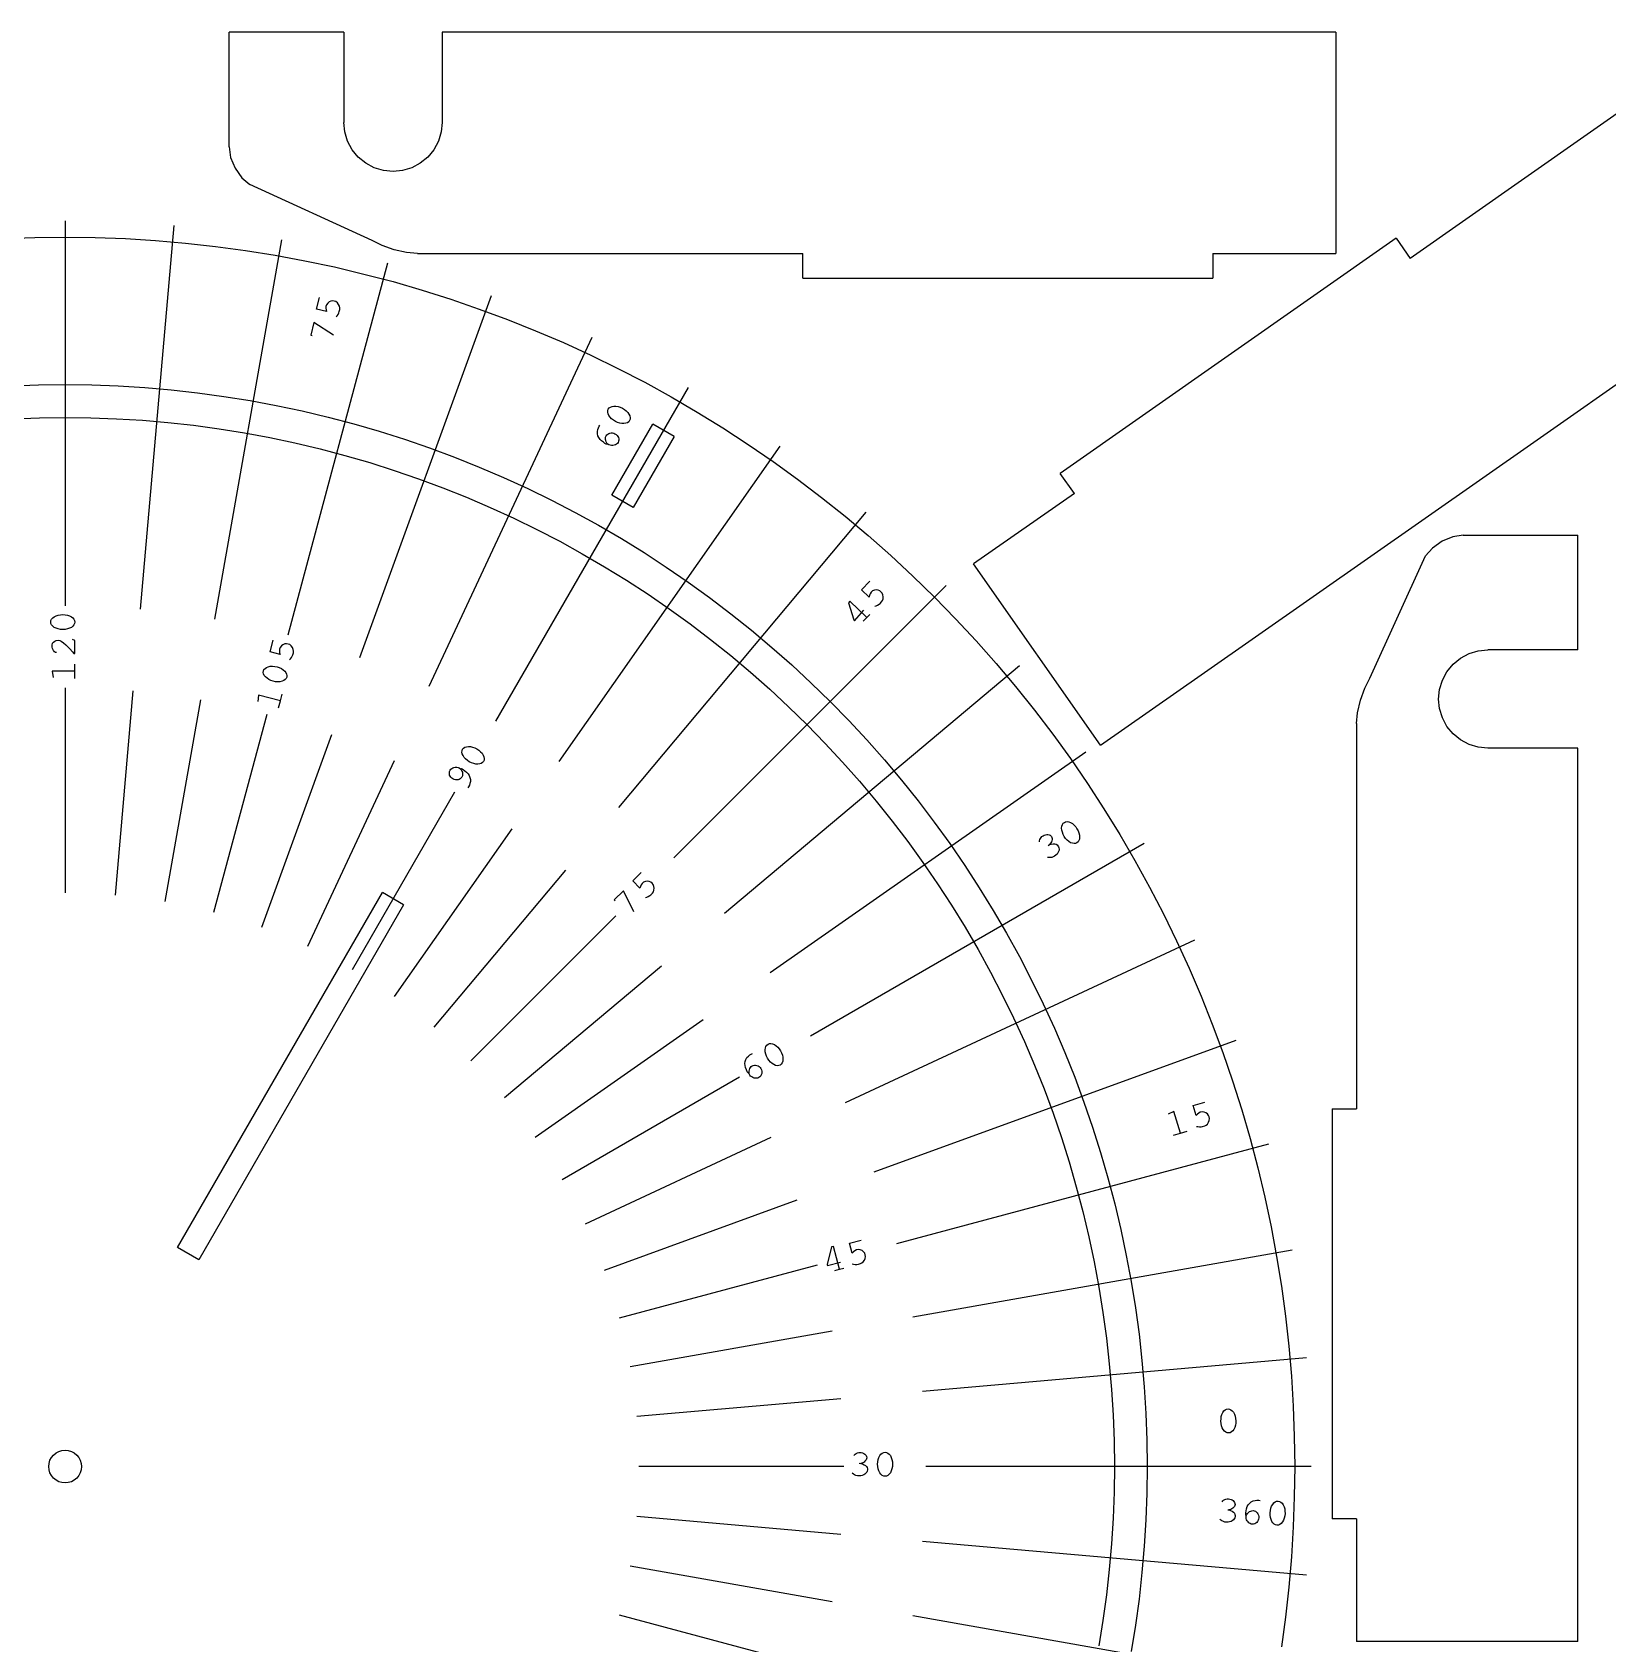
# Model space of a CAD drawing. Header units: metres. Extents: x -210 to 359, y -440 to 179.
# Drawn here: x -4 to 188.2, y -21.6 to 175 of the extents above; entities that cross this region are included whole.
import ezdxf

# ---------------------------------------------------------------- set-up
doc = ezdxf.new("R2010")
doc.units = ezdxf.units.M

msp = doc.modelspace()

# ---------------------------------------------------------------- linework, layer by layer
for p, q in [((24, 175), (20, 175)), ((20, 161), (20, 175)), ((34, 175), (24, 175)), ((34, 175), (34, 164)), ((90, 175), (46, 175)), ((46, 175), (46, 164)), ((140, 175), (90, 175)), ((155, 175), (140, 175)), ((155, 175), (155, 148)), ((202.58, 174.36), (164.08, 147.4)), ((34.12, 162.83), (34, 164)), ((46, 164), (45.88, 162.83)), ((34.46, 161.7), (34.12, 162.83)), ((35.01, 160.67), (34.46, 161.7)), ((45.54, 161.7), (44.99, 160.67)), ((45.88, 162.83), (45.54, 161.7)), ((20, 161), (20.19, 159.73)), ((20.19, 159.73), (20.75, 158.41)), ((35.76, 159.76), (35.01, 160.67)), ((36.67, 159.01), (35.76, 159.76)), ((44.24, 159.76), (43.33, 159.01)), ((44.99, 160.67), (44.24, 159.76)), ((20.75, 158.41), (21.57, 157.25)), ((37.7, 158.46), (36.67, 159.01)), ((38.83, 158.12), (37.7, 158.46)), ((40, 158), (38.83, 158.12)), ((41.17, 158.12), (40, 158)), ((42.3, 158.46), (41.17, 158.12)), ((43.33, 159.01), (42.3, 158.46)), ((21.57, 157.25), (22.54, 156.41)), ((37.46, 149.59), (22.54, 156.41)), ((0, 152), (0, 105)), ((13.25, 151.42), (9.15, 104.6)), ((-7.36, 149.82), (-3.68, 149.95)), ((-3.68, 149.95), (0, 150)), ((0, 150), (3.68, 149.95)), ((3.68, 149.95), (7.36, 149.82)), ((7.36, 149.82), (11.03, 149.59)), ((11.03, 149.59), (14.7, 149.28)), ((26.39, 149.69), (18.23, 103.4)), ((38.66, 148.98), (37.46, 149.59)), ((162.36, 149.86), (121.4, 121.18)), ((162.36, 149.86), (164.08, 147.4)), ((179.56, 125.28), (215.61, 150.52)), ((14.7, 149.28), (18.36, 148.87)), ((18.36, 148.87), (22.01, 148.38)), ((22.01, 148.38), (25.64, 147.79)), ((25.64, 147.79), (29.26, 147.12)), ((40.13, 148.47), (38.66, 148.98)), ((41.66, 148.12), (40.13, 148.47)), ((43, 148), (41.66, 148.12)), ((43, 148), (90, 148)), ((90, 145), (90, 148)), ((140, 148), (155, 148)), ((140, 148), (140, 145)), ((39.34, 146.82), (27.18, 101.42)), ((29.26, 147.12), (32.87, 146.36)), ((32.87, 146.36), (36.45, 145.5)), ((36.45, 145.5), (40.01, 144.57)), ((40.01, 144.57), (43.54, 143.54)), ((43.54, 143.54), (47.05, 142.43)), ((90, 145), (140, 145)), ((30.68, 141.21), (31.02, 142.62)), ((31.88, 141.76), (31.81, 141.54)), ((32.03, 141.96), (31.88, 141.76)), ((32.21, 142.1), (32.03, 141.96)), ((32.43, 142.2), (32.21, 142.1)), ((32.64, 142.23), (32.43, 142.2)), ((32.83, 142.2), (32.64, 142.23)), ((33.04, 142.14), (32.83, 142.2)), ((33.23, 141.98), (33.04, 142.14)), ((33.37, 141.8), (33.23, 141.98)), ((33.48, 141.58), (33.37, 141.8)), ((33.52, 141.37), (33.48, 141.58)), ((51.99, 142.83), (35.91, 98.67)), ((47.05, 142.43), (50.53, 141.23)), ((31.9, 140.91), (30.68, 141.21)), ((31.81, 141.54), (31.81, 141.32)), ((31.81, 141.32), (31.84, 141.12)), ((31.84, 141.12), (31.9, 140.91)), ((33.07, 140.29), (33.17, 140.41)), ((33.17, 140.41), (33.29, 140.57)), ((33.29, 140.57), (33.39, 140.75)), ((33.39, 140.75), (33.45, 140.92)), ((33.45, 140.92), (33.51, 141.17)), ((33.51, 141.17), (33.52, 141.37)), ((50.53, 141.23), (53.98, 139.95)), ((53.98, 139.95), (57.4, 138.58)), ((30.35, 139.57), (29.98, 138.04)), ((29.98, 138.04), (30.13, 137.99)), ((32.76, 138.05), (30.35, 139.57)), ((64.24, 137.76), (44.37, 95.16)), ((57.4, 138.58), (60.79, 137.13)), ((60.79, 137.13), (64.13, 135.6)), ((64.13, 135.6), (67.44, 133.98)), ((67.44, 133.98), (70.71, 132.29)), ((-6.48, 131.84), (-3.24, 131.96)), ((-3.24, 131.96), (0, 132)), ((0, 132), (3.24, 131.96)), ((3.24, 131.96), (6.48, 131.84)), ((6.48, 131.84), (9.71, 131.64)), ((70.71, 132.29), (73.93, 130.51)), ((9.71, 131.64), (12.94, 131.36)), ((12.94, 131.36), (16.16, 131.01)), ((16.16, 131.01), (19.37, 130.57)), ((19.37, 130.57), (22.57, 130.06)), ((22.57, 130.06), (25.75, 129.46)), ((76, 131.64), (52.5, 90.93)), ((73.93, 130.51), (77.12, 128.66)), ((-6.28, 127.85), (-3.14, 127.96)), ((-3.14, 127.96), (0, 128)), ((0, 128), (3.14, 127.96)), ((3.14, 127.96), (6.28, 127.85)), ((6.28, 127.85), (9.42, 127.65)), ((25.75, 129.46), (28.92, 128.79)), ((28.92, 128.79), (32.07, 128.04)), ((32.07, 128.04), (35.21, 127.22)), ((66.2, 128.85), (66.26, 129.02)), ((66.2, 128.66), (66.2, 128.85)), ((66.24, 128.46), (66.2, 128.66)), ((66.34, 128.25), (66.24, 128.46)), ((66.26, 129.02), (66.37, 129.16)), ((66.48, 128.04), (66.34, 128.25)), ((66.37, 129.16), (66.53, 129.27)), ((66.66, 127.85), (66.48, 128.04)), ((66.53, 129.27), (66.72, 129.35)), ((66.88, 127.67), (66.66, 127.85)), ((66.72, 129.35), (66.95, 129.38)), ((66.95, 129.38), (67.2, 129.37)), ((67.2, 129.37), (67.46, 129.33)), ((67.46, 129.33), (67.73, 129.24)), ((67.73, 129.24), (67.99, 129.12)), ((67.99, 129.12), (68.24, 128.96)), ((68.24, 128.96), (68.46, 128.79)), ((68.46, 128.79), (68.64, 128.59)), ((68.64, 128.59), (68.78, 128.39)), ((68.78, 128.39), (68.88, 128.18)), ((68.88, 128.18), (68.92, 127.97)), ((68.92, 127.97), (68.92, 127.78)), ((77.12, 128.66), (80.25, 126.73)), ((9.42, 127.65), (12.55, 127.38)), ((12.55, 127.38), (15.67, 127.04)), ((15.67, 127.04), (18.78, 126.61)), ((18.78, 126.61), (21.88, 126.12)), ((21.88, 126.12), (24.97, 125.54)), ((35.21, 127.22), (38.32, 126.32)), ((38.32, 126.32), (41.41, 125.34)), ((64.94, 126.27), (64.98, 126.51)), ((64.94, 126.02), (64.94, 126.27)), ((65, 125.77), (64.94, 126.02)), ((64.98, 126.51), (65.05, 126.73)), ((65.05, 126.73), (65.15, 126.92)), ((65.15, 126.92), (65.25, 127.07)), ((66, 125.75), (66.08, 125.87)), ((66.08, 125.87), (66.19, 125.97)), ((66.19, 125.97), (66.32, 126.05)), ((66.32, 126.05), (66.46, 126.1)), ((66.46, 126.1), (66.61, 126.12)), ((66.61, 126.12), (66.77, 126.11)), ((66.7, 118.53), (71.7, 127.19)), ((66.77, 126.11), (66.93, 126.08)), ((67.13, 127.52), (66.88, 127.67)), ((66.93, 126.08), (67.08, 126.01)), ((67.08, 126.01), (67.21, 125.92)), ((67.39, 127.4), (67.13, 127.52)), ((67.21, 125.92), (67.33, 125.81)), ((67.66, 127.31), (67.39, 127.4)), ((67.92, 127.26), (67.66, 127.31)), ((68.17, 127.25), (67.92, 127.26)), ((68.4, 127.29), (68.17, 127.25)), ((68.59, 127.36), (68.4, 127.29)), ((68.75, 127.47), (68.59, 127.36)), ((68.86, 127.61), (68.75, 127.47)), ((68.92, 127.78), (68.86, 127.61)), ((74.3, 125.69), (71.7, 127.19)), ((80.25, 126.73), (83.34, 124.72)), ((24.97, 125.54), (28.04, 124.89)), ((28.04, 124.89), (31.1, 124.16)), ((31.1, 124.16), (34.14, 123.36)), ((41.41, 125.34), (44.47, 124.28)), ((44.47, 124.28), (47.51, 123.16)), ((87.18, 124.51), (60.23, 86.01)), ((65.11, 125.54), (65, 125.77)), ((65.26, 125.33), (65.11, 125.54)), ((65.44, 125.14), (65.26, 125.33)), ((65.66, 124.97), (65.44, 125.14)), ((65.86, 124.83), (65.66, 124.97)), ((66.08, 124.72), (65.86, 124.83)), ((65.91, 125.47), (65.94, 125.61)), ((65.92, 125.32), (65.91, 125.47)), ((65.95, 125.17), (65.92, 125.32)), ((65.94, 125.61), (66, 125.75)), ((66.01, 125.02), (65.95, 125.17)), ((66.1, 124.87), (66.01, 125.02)), ((66.2, 124.74), (66.08, 124.72)), ((66.2, 124.74), (66.1, 124.87)), ((66.34, 124.64), (66.2, 124.74)), ((66.49, 124.6), (66.34, 124.64)), ((66.66, 124.57), (66.49, 124.6)), ((66.82, 124.58), (66.66, 124.57)), ((66.98, 124.61), (66.82, 124.58)), ((67.13, 124.66), (66.98, 124.61)), ((67.26, 124.74), (67.13, 124.66)), ((67.37, 124.84), (67.26, 124.74)), ((67.33, 125.81), (67.42, 125.68)), ((67.45, 124.96), (67.37, 124.84)), ((67.42, 125.68), (67.49, 125.54)), ((67.51, 125.1), (67.45, 124.96)), ((67.49, 125.54), (67.53, 125.39)), ((67.53, 125.24), (67.51, 125.1)), ((67.53, 125.39), (67.53, 125.24)), ((74.3, 125.69), (69.3, 117.03)), ((83.34, 124.72), (86.37, 122.64)), ((138.61, 96.61), (179.56, 125.28)), ((34.14, 123.36), (37.16, 122.49)), ((37.16, 122.49), (40.15, 121.54)), ((47.51, 123.16), (50.51, 121.95)), ((50.51, 121.95), (53.49, 120.68)), ((86.37, 122.64), (89.35, 120.48)), ((40.15, 121.54), (43.12, 120.52)), ((43.12, 120.52), (46.07, 119.42)), ((53.49, 120.68), (56.44, 119.33)), ((89.35, 120.48), (92.28, 118.25)), ((123.12, 118.72), (121.4, 121.18)), ((46.07, 119.42), (48.98, 118.26)), ((48.98, 118.26), (51.87, 117.02)), ((56.44, 119.33), (59.35, 117.91)), ((69.3, 117.03), (66.7, 118.53)), ((92.28, 118.25), (95.16, 115.95)), ((123.12, 118.72), (110.83, 110.12)), ((51.87, 117.02), (54.73, 115.71)), ((59.35, 117.91), (62.22, 116.41)), ((62.22, 116.41), (65.06, 114.85)), ((97.7, 116.44), (67.49, 80.43)), ((54.73, 115.71), (57.55, 114.33)), ((57.55, 114.33), (60.34, 112.89)), ((65.06, 114.85), (67.86, 113.22)), ((95.16, 115.95), (97.98, 113.58)), ((60.34, 112.89), (63.09, 111.37)), ((67.86, 113.22), (70.62, 111.52)), ((97.98, 113.58), (100.73, 111.14)), ((167.98, 112.9), (166.81, 112.07)), ((169.29, 113.45), (167.98, 112.9)), ((170.56, 113.64), (169.29, 113.45)), ((170.56, 113.64), (184.56, 113.64)), ((184.56, 109.64), (184.56, 113.64)), ((63.09, 111.37), (65.81, 109.79)), ((70.62, 111.52), (73.34, 109.75)), ((100.73, 111.14), (103.43, 108.64)), ((126.32, 88), (110.83, 110.12)), ((159.15, 96.18), (165.97, 111.1)), ((166.81, 112.07), (165.97, 111.1)), ((65.81, 109.79), (68.48, 108.14)), ((73.34, 109.75), (76.01, 107.92)), ((103.43, 108.64), (106.07, 106.07)), ((184.56, 99.64), (184.56, 109.64)), ((68.48, 108.14), (71.11, 106.43)), ((71.11, 106.43), (73.7, 104.65)), ((107.48, 107.48), (74.25, 74.25)), ((76.01, 107.92), (78.63, 106.02)), ((97.17, 106.95), (98.17, 108.01)), ((98.08, 106.09), (97.17, 106.95)), ((98.14, 106.3), (98.08, 106.09)), ((98.21, 106.48), (98.14, 106.3)), ((98.32, 106.67), (98.21, 106.48)), ((98.49, 106.83), (98.32, 106.67)), ((98.72, 106.92), (98.49, 106.83)), ((98.95, 106.96), (98.72, 106.92)), ((99.18, 106.94), (98.95, 106.96)), ((99.38, 106.86), (99.18, 106.94)), ((99.53, 106.74), (99.38, 106.86)), ((99.68, 106.58), (99.53, 106.74)), ((99.77, 106.35), (99.68, 106.58)), ((99.81, 106.12), (99.77, 106.35)), ((73.7, 104.65), (76.25, 102.81)), ((78.63, 106.02), (81.21, 104.06)), ((95.71, 105.57), (95.55, 105.4)), ((95.55, 105.4), (96.21, 103.29)), ((97.8, 103.59), (95.71, 105.57)), ((96.3, 103.2), (97.42, 104.49)), ((98.79, 104.96), (98.93, 105.01)), ((98.93, 105.01), (99.12, 105.09)), ((99.12, 105.09), (99.29, 105.2)), ((99.29, 105.2), (99.43, 105.32)), ((99.43, 105.32), (99.61, 105.5)), ((99.61, 105.5), (99.71, 105.67)), ((99.71, 105.67), (99.78, 105.87)), ((99.78, 105.87), (99.81, 106.12)), ((106.07, 106.07), (108.64, 103.43)), ((-1.76, 103.03), (-1.73, 103.21)), ((-1.73, 102.86), (-1.76, 103.03)), ((-1.73, 103.21), (-1.65, 103.38)), ((-1.65, 102.68), (-1.73, 102.86)), ((-1.65, 103.38), (-1.51, 103.54)), ((-1.51, 102.53), (-1.65, 102.68)), ((-1.51, 103.54), (-1.33, 103.68)), ((-1.33, 102.39), (-1.51, 102.53)), ((-1.33, 103.68), (-1.11, 103.79)), ((-1.11, 102.28), (-1.33, 102.39)), ((-1.11, 103.79), (-0.85, 103.87)), ((-0.85, 102.19), (-1.11, 102.28)), ((-0.85, 103.87), (-0.57, 103.93)), ((-0.57, 103.93), (-0.29, 103.94)), ((-0.29, 103.94), (0, 103.93)), ((0, 103.93), (0.28, 103.87)), ((0.28, 103.87), (0.53, 103.79)), ((0.53, 102.28), (0.28, 102.19)), ((0.53, 103.79), (0.76, 103.68)), ((0.76, 102.39), (0.53, 102.28)), ((0.76, 103.68), (0.94, 103.54)), ((0.94, 102.53), (0.76, 102.39)), ((0.94, 103.54), (1.08, 103.38)), ((1.08, 102.68), (0.94, 102.53)), ((1.08, 103.38), (1.16, 103.21)), ((1.16, 102.86), (1.08, 102.68)), ((1.16, 103.21), (1.19, 103.03)), ((1.19, 103.03), (1.16, 102.86)), ((76.25, 102.81), (78.75, 100.91)), ((81.21, 104.06), (83.74, 102.04)), ((96.21, 103.29), (96.3, 103.2)), ((97.37, 103.14), (97.8, 103.59)), ((97.8, 103.59), (98.16, 103.97)), ((108.64, 103.43), (111.14, 100.73)), ((-1.58, 100.21), (-1.52, 100.45)), ((-1.52, 100.45), (-1.41, 100.6)), ((-1.41, 100.6), (-1.27, 100.71)), ((-1.27, 100.71), (-1.09, 100.79)), ((-1.09, 100.79), (-0.85, 100.82)), ((-0.57, 102.14), (-0.85, 102.19)), ((-0.85, 100.82), (-0.65, 100.79)), ((-0.65, 100.79), (-0.47, 100.7)), ((-0.29, 102.12), (-0.57, 102.14)), ((-0.47, 100.7), (-0.2, 100.52)), ((0, 102.14), (-0.29, 102.12)), ((-0.2, 100.52), (0.1, 100.25)), ((0.28, 102.19), (0, 102.14)), ((1.18, 100.79), (0.88, 100.89)), ((1.18, 99.21), (1.18, 100.79)), ((25.02, 99.41), (25.39, 100.81)), ((26.79, 100.36), (26.57, 100.26)), ((27.01, 100.38), (26.79, 100.36)), ((27.19, 100.35), (27.01, 100.38)), ((27.4, 100.28), (27.19, 100.35)), ((78.75, 100.91), (81.2, 98.95)), ((83.74, 102.04), (86.22, 99.95)), ((111.14, 100.73), (113.58, 97.98)), ((-1.59, 99.99), (-1.58, 100.21)), ((-1.54, 99.79), (-1.59, 99.99)), ((-1.43, 99.57), (-1.54, 99.79)), ((-1.31, 99.42), (-1.43, 99.57)), ((-1.17, 99.31), (-1.31, 99.42)), ((-1.06, 99.31), (-1.17, 99.31)), ((0.1, 100.25), (0.38, 99.98)), ((0.38, 99.98), (0.58, 99.76)), ((0.58, 99.76), (0.89, 99.39)), ((0.89, 99.39), (1.06, 99.21)), ((1.06, 99.21), (1.18, 99.21)), ((26.23, 99.08), (25.02, 99.41)), ((26.16, 99.71), (26.15, 99.49)), ((26.15, 99.49), (26.17, 99.3)), ((26.24, 99.93), (26.16, 99.71)), ((26.17, 99.3), (26.23, 99.08)), ((26.39, 100.12), (26.24, 99.93)), ((26.57, 100.26), (26.39, 100.12)), ((27.39, 98.43), (27.49, 98.54)), ((27.58, 100.12), (27.4, 100.28)), ((27.49, 98.54), (27.61, 98.7)), ((27.73, 99.93), (27.58, 100.12)), ((27.61, 98.7), (27.71, 98.88)), ((27.71, 98.88), (27.78, 99.05)), ((27.83, 99.7), (27.73, 99.93)), ((27.78, 99.05), (27.85, 99.3)), ((27.86, 99.49), (27.83, 99.7)), ((27.85, 99.3), (27.86, 99.49)), ((81.2, 98.95), (83.61, 96.92)), ((86.22, 99.95), (88.65, 97.81)), ((169.32, 97.88), (170.23, 98.63)), ((170.23, 98.63), (171.27, 99.18)), ((171.27, 99.18), (172.39, 99.53)), ((172.39, 99.53), (173.56, 99.64)), ((184.56, 99.64), (173.56, 99.64)), ((1.2, 97.03), (-1.58, 97.03)), ((-1.58, 97.03), (-1.44, 96.27)), ((1.2, 97.03), (1.2, 97.88)), ((1.2, 96.17), (1.2, 97.03)), ((24.17, 96.9), (24.19, 97.08)), ((24.21, 96.71), (24.17, 96.9)), ((24.19, 97.08), (24.26, 97.24)), ((24.3, 96.53), (24.21, 96.71)), ((24.26, 97.24), (24.39, 97.39)), ((24.44, 96.35), (24.3, 96.53)), ((24.39, 97.39), (24.56, 97.5)), ((24.63, 96.18), (24.44, 96.35)), ((24.56, 97.5), (24.77, 97.59)), ((24.77, 97.59), (25.02, 97.64)), ((25.02, 97.64), (25.29, 97.66)), ((25.29, 97.66), (25.57, 97.63)), ((25.57, 97.63), (25.85, 97.58)), ((25.85, 97.58), (26.12, 97.49)), ((26.12, 97.49), (26.38, 97.36)), ((26.38, 97.36), (26.6, 97.22)), ((26.6, 97.22), (26.79, 97.05)), ((26.79, 97.05), (26.93, 96.87)), ((26.93, 96.87), (27.02, 96.68)), ((27.02, 96.68), (27.06, 96.5)), ((27.06, 96.5), (27.04, 96.32)), ((116.44, 97.7), (80.43, 67.49)), ((83.61, 96.92), (85.96, 94.84)), ((88.65, 97.81), (91.02, 95.6)), ((113.58, 97.98), (115.95, 95.16)), ((126.32, 88), (138.61, 96.61)), ((168.02, 95.94), (168.57, 96.97)), ((168.57, 96.97), (169.32, 97.88)), ((0, 95), (0, 70)), ((8.28, 94.64), (6.1, 69.73)), ((24.85, 96.03), (24.63, 96.18)), ((25.1, 95.91), (24.85, 96.03)), ((25.38, 95.82), (25.1, 95.91)), ((25.66, 95.76), (25.38, 95.82)), ((25.94, 95.74), (25.66, 95.76)), ((26.21, 95.76), (25.94, 95.74)), ((26.46, 95.81), (26.21, 95.76)), ((26.67, 95.89), (26.46, 95.81)), ((26.84, 96.01), (26.67, 95.89)), ((26.97, 96.15), (26.84, 96.01)), ((27.04, 96.32), (26.97, 96.15)), ((85.96, 94.84), (88.26, 92.7)), ((91.02, 95.6), (93.34, 93.34)), ((115.95, 95.16), (118.25, 92.28)), ((158.03, 93.51), (158.54, 94.98)), ((158.54, 94.98), (159.15, 96.18)), ((167.56, 93.64), (167.68, 94.81)), ((167.68, 94.81), (168.02, 95.94)), ((16.5, 93.56), (12.16, 68.94)), ((23.59, 94.13), (23.52, 93.36)), ((26.27, 93.41), (23.59, 94.13)), ((26.05, 92.58), (26.27, 93.41)), ((26.27, 93.41), (26.49, 94.24)), ((88.26, 92.7), (90.51, 90.51)), ((93.34, 93.34), (95.6, 91.02)), ((157.68, 91.98), (158.03, 93.51)), ((167.68, 92.47), (167.56, 93.64)), ((168.02, 91.34), (167.68, 92.47)), ((24.59, 91.76), (18.12, 67.61)), ((90.51, 90.51), (92.7, 88.26)), ((95.6, 91.02), (97.81, 88.65)), ((118.25, 92.28), (120.48, 89.35)), ((157.56, 90.64), (157.68, 91.98)), ((157.56, 90.64), (157.56, 43.64)), ((168.57, 90.31), (168.02, 91.34)), ((32.49, 89.27), (23.94, 65.78)), ((97.81, 88.65), (99.95, 86.22)), ((120.48, 89.35), (122.64, 86.37)), ((169.32, 89.4), (168.57, 90.31)), ((170.23, 88.65), (169.32, 89.4)), ((171.27, 88.1), (170.23, 88.65)), ((48.41, 87.15), (48.43, 87.34)), ((48.45, 86.95), (48.41, 87.15)), ((48.43, 87.34), (48.49, 87.51)), ((48.54, 86.74), (48.45, 86.95)), ((48.49, 87.51), (48.6, 87.65)), ((48.68, 86.53), (48.54, 86.74)), ((48.6, 87.65), (48.76, 87.76)), ((48.86, 86.33), (48.68, 86.53)), ((48.76, 87.76), (48.96, 87.83)), ((48.96, 87.83), (49.19, 87.85)), ((49.19, 87.85), (49.44, 87.84)), ((49.44, 87.84), (49.7, 87.78)), ((49.7, 87.78), (49.97, 87.69)), ((49.97, 87.69), (50.22, 87.56)), ((50.22, 87.56), (50.46, 87.4)), ((50.46, 87.4), (50.68, 87.22)), ((50.68, 87.22), (50.86, 87.02)), ((50.86, 87.02), (50.99, 86.81)), ((50.99, 86.81), (51.08, 86.6)), ((51.08, 86.6), (51.12, 86.39)), ((124.51, 87.18), (86.01, 60.23)), ((92.7, 88.26), (94.84, 85.96)), ((172.39, 87.76), (171.27, 88.1)), ((173.56, 87.64), (172.39, 87.76)), ((184.56, 87.64), (173.56, 87.64)), ((184.56, 43.64), (184.56, 87.64)), ((40.15, 86.1), (29.58, 63.44)), ((46.88, 84.67), (46.91, 84.82)), ((46.88, 84.52), (46.88, 84.67)), ((46.91, 84.82), (46.97, 84.95)), ((46.97, 84.95), (47.05, 85.07)), ((47.05, 85.07), (47.17, 85.17)), ((47.17, 85.17), (47.3, 85.24)), ((47.3, 85.24), (47.44, 85.29)), ((47.44, 85.29), (47.6, 85.32)), ((47.6, 85.32), (47.77, 85.32)), ((47.77, 85.32), (47.93, 85.29)), ((47.93, 85.29), (48.08, 85.25)), ((48.08, 85.25), (48.22, 85.14)), ((48.22, 85.14), (48.35, 85.15)), ((48.22, 85.14), (48.32, 85.01)), ((48.32, 85.01), (48.4, 84.86)), ((48.35, 85.15), (48.56, 85.04)), ((48.4, 84.86), (48.46, 84.71)), ((48.46, 84.71), (48.49, 84.56)), ((48.49, 84.56), (48.49, 84.41)), ((48.56, 85.04), (48.76, 84.89)), ((48.76, 84.89), (48.97, 84.72)), ((49.07, 86.14), (48.86, 86.33)), ((48.97, 84.72), (49.15, 84.53)), ((49.31, 85.99), (49.07, 86.14)), ((49.57, 85.86), (49.31, 85.99)), ((49.84, 85.76), (49.57, 85.86)), ((50.1, 85.71), (49.84, 85.76)), ((50.35, 85.7), (50.1, 85.71)), ((50.58, 85.72), (50.35, 85.7)), ((50.77, 85.79), (50.58, 85.72)), ((50.93, 85.9), (50.77, 85.79)), ((51.05, 86.04), (50.93, 85.9)), ((51.11, 86.2), (51.05, 86.04)), ((51.12, 86.39), (51.11, 86.2)), ((94.84, 85.96), (96.92, 83.61)), ((99.95, 86.22), (102.04, 83.74)), ((122.64, 86.37), (124.72, 83.34)), ((46.91, 84.37), (46.88, 84.52)), ((46.98, 84.23), (46.91, 84.37)), ((47.06, 84.1), (46.98, 84.23)), ((47.18, 83.99), (47.06, 84.1)), ((47.31, 83.89), (47.18, 83.99)), ((47.46, 83.82), (47.31, 83.89)), ((47.61, 83.78), (47.46, 83.82)), ((47.77, 83.77), (47.61, 83.78)), ((47.93, 83.79), (47.77, 83.77)), ((48.07, 83.84), (47.93, 83.79)), ((48.2, 83.91), (48.07, 83.84)), ((48.31, 84.01), (48.2, 83.91)), ((48.4, 84.13), (48.31, 84.01)), ((48.46, 84.26), (48.4, 84.13)), ((48.49, 84.41), (48.46, 84.26)), ((49.21, 82.93), (49.11, 82.79)), ((49.15, 84.53), (49.3, 84.31)), ((49.32, 83.12), (49.21, 82.93)), ((49.3, 84.31), (49.39, 84.07)), ((49.39, 83.34), (49.32, 83.12)), ((49.39, 84.07), (49.44, 83.83)), ((49.44, 83.58), (49.39, 83.34)), ((49.44, 83.83), (49.44, 83.58)), ((96.92, 83.61), (98.95, 81.2)), ((102.04, 83.74), (104.06, 81.21)), ((124.72, 83.34), (126.73, 80.25)), ((47.5, 82.27), (35, 60.62)), ((98.95, 81.2), (100.91, 78.75)), ((104.06, 81.21), (106.02, 78.63)), ((100.91, 78.75), (102.81, 76.25)), ((121.9, 78.6), (122.06, 78.67)), ((122.06, 78.67), (122.25, 78.69)), ((122.25, 78.69), (122.46, 78.66)), ((122.46, 78.66), (122.67, 78.57)), ((126.73, 80.25), (128.66, 77.12)), ((54.49, 77.82), (40.15, 57.34)), ((106.02, 78.63), (107.92, 76.01)), ((118.97, 76.63), (119.06, 76.76)), ((119.06, 76.76), (119.17, 76.87)), ((119.17, 76.87), (119.31, 76.96)), ((119.31, 76.96), (119.45, 77.04)), ((119.45, 77.04), (119.6, 77.09)), ((119.6, 77.09), (119.75, 77.11)), ((119.75, 77.11), (119.9, 77.11)), ((119.9, 77.11), (120.04, 77.08)), ((120.04, 77.08), (120.16, 77.03)), ((120.16, 77.03), (120.26, 76.95)), ((120.26, 76.95), (120.34, 76.86)), ((120.34, 76.86), (120.39, 76.74)), ((120.39, 76.74), (120.42, 76.62)), ((121.57, 77.9), (121.6, 78.13)), ((121.59, 77.65), (121.57, 77.9)), ((121.66, 77.39), (121.59, 77.65)), ((121.6, 78.13), (121.66, 78.33)), ((121.66, 78.33), (121.76, 78.49)), ((121.76, 77.12), (121.66, 77.39)), ((121.76, 78.49), (121.9, 78.6)), ((121.89, 76.87), (121.76, 77.12)), ((122.06, 76.63), (121.89, 76.87)), ((122.67, 78.57), (122.88, 78.44)), ((122.88, 78.44), (123.09, 78.27)), ((123.09, 78.27), (123.28, 78.06)), ((123.28, 78.06), (123.44, 77.82)), ((123.44, 77.82), (123.58, 77.57)), ((123.58, 77.57), (123.68, 77.3)), ((123.68, 77.3), (123.74, 77.04)), ((123.74, 77.04), (123.76, 76.79)), ((123.76, 76.79), (123.74, 76.56)), ((128.66, 77.12), (130.51, 73.93)), ((131.64, 76), (90.93, 52.5)), ((102.81, 76.25), (104.65, 73.7)), ((107.92, 76.01), (109.75, 73.34)), ((118.86, 76.23), (118.87, 76.36)), ((118.87, 76.36), (118.9, 76.5)), ((118.9, 76.5), (118.97, 76.63)), ((119.91, 75.79), (120.09, 75.88)), ((120.26, 76.08), (120.09, 75.88)), ((120.09, 75.88), (120.31, 75.95)), ((120.34, 76.22), (120.26, 76.08)), ((120.31, 75.95), (120.53, 75.97)), ((120.39, 76.36), (120.34, 76.22)), ((120.41, 76.49), (120.39, 76.36)), ((120.42, 76.62), (120.41, 76.49)), ((120.53, 75.97), (120.74, 75.96)), ((120.74, 75.96), (120.89, 75.92)), ((121.01, 74.72), (120.87, 74.59)), ((120.89, 75.92), (121.02, 75.85)), ((121.12, 74.87), (121.01, 74.72)), ((121.02, 75.85), (121.12, 75.75)), ((121.12, 75.75), (121.19, 75.63)), ((121.2, 75.03), (121.12, 74.87)), ((121.19, 75.63), (121.24, 75.49)), ((121.25, 75.19), (121.2, 75.03)), ((121.24, 75.49), (121.26, 75.34)), ((121.26, 75.34), (121.25, 75.19)), ((122.25, 76.43), (122.06, 76.63)), ((122.45, 76.25), (122.25, 76.43)), ((122.66, 76.12), (122.45, 76.25)), ((122.88, 76.04), (122.66, 76.12)), ((123.08, 76), (122.88, 76.04)), ((123.27, 76.02), (123.08, 76)), ((123.44, 76.09), (123.27, 76.02)), ((123.58, 76.21), (123.44, 76.09)), ((123.68, 76.37), (123.58, 76.21)), ((123.74, 76.56), (123.68, 76.37)), ((61.06, 72.77), (45, 53.62)), ((104.65, 73.7), (106.43, 71.11)), ((109.75, 73.34), (111.52, 70.62)), ((120, 74.29), (119.83, 74.32)), ((120.18, 74.29), (120, 74.29)), ((120.36, 74.32), (120.18, 74.29)), ((120.54, 74.39), (120.36, 74.32)), ((120.71, 74.48), (120.54, 74.39)), ((120.87, 74.59), (120.71, 74.48)), ((130.51, 73.93), (132.29, 70.71)), ((69.25, 71.46), (70.28, 72.49)), ((70.13, 70.57), (69.25, 71.46)), ((70.19, 70.78), (70.13, 70.57)), ((70.27, 70.97), (70.19, 70.78)), ((70.39, 71.15), (70.27, 70.97)), ((70.57, 71.31), (70.39, 71.15)), ((70.79, 71.39), (70.57, 71.31)), ((71.02, 71.43), (70.79, 71.39)), ((71.26, 71.39), (71.02, 71.43)), ((71.46, 71.31), (71.26, 71.39)), ((71.6, 71.19), (71.46, 71.31)), ((71.74, 71.02), (71.6, 71.19)), ((71.83, 70.79), (71.74, 71.02)), ((71.86, 70.56), (71.83, 70.79)), ((106.43, 71.11), (108.14, 68.48)), ((13.7, 26.73), (38.7, 70.03)), ((41.3, 68.53), (38.7, 70.03)), ((68.11, 70.24), (67, 69.13)), ((67, 69.13), (67.1, 69.01)), ((69.37, 67.68), (68.11, 70.24)), ((70.81, 69.42), (70.96, 69.47)), ((70.96, 69.47), (71.14, 69.55)), ((71.14, 69.55), (71.32, 69.66)), ((71.32, 69.66), (71.46, 69.77)), ((71.46, 69.77), (71.65, 69.95)), ((71.65, 69.95), (71.76, 70.11)), ((71.76, 70.11), (71.83, 70.31)), ((71.83, 70.31), (71.86, 70.56)), ((111.52, 70.62), (113.22, 67.86)), ((132.29, 70.71), (133.98, 67.44)), ((41.3, 68.53), (16.3, 25.23)), ((67.18, 67.18), (49.5, 49.5)), ((108.14, 68.48), (109.79, 65.81)), ((113.22, 67.86), (114.85, 65.06)), ((133.98, 67.44), (135.6, 64.13)), ((109.79, 65.81), (111.37, 63.09)), ((114.85, 65.06), (116.41, 62.22)), ((137.76, 64.24), (95.16, 44.37)), ((111.37, 63.09), (112.89, 60.34)), ((135.6, 64.13), (137.13, 60.79)), ((72.77, 61.06), (53.62, 45)), ((116.41, 62.22), (117.91, 59.35)), ((112.89, 60.34), (114.33, 57.55)), ((117.91, 59.35), (119.33, 56.44)), ((137.13, 60.79), (138.58, 57.4)), ((114.33, 57.55), (115.71, 54.73)), ((138.58, 57.4), (139.95, 53.98)), ((119.33, 56.44), (120.68, 53.49)), ((77.82, 54.49), (57.34, 40.15)), ((115.71, 54.73), (117.02, 51.87)), ((120.68, 53.49), (121.95, 50.51)), ((139.95, 53.98), (141.23, 50.53)), ((85.44, 51.07), (85.5, 51.27)), ((85.5, 51.27), (85.61, 51.43)), ((85.61, 51.43), (85.75, 51.54)), ((85.75, 51.54), (85.92, 51.61)), ((85.92, 51.61), (86.11, 51.62)), ((86.11, 51.62), (86.31, 51.58)), ((86.31, 51.58), (86.52, 51.49)), ((86.52, 51.49), (86.73, 51.35)), ((86.73, 51.35), (86.93, 51.17)), ((86.93, 51.17), (87.12, 50.96)), ((142.83, 51.99), (98.67, 35.91)), ((117.02, 51.87), (118.26, 48.98)), ((82.94, 49.18), (82.98, 49.44)), ((82.96, 48.92), (82.94, 49.18)), ((82.98, 49.44), (83.06, 49.68)), ((83.06, 49.68), (83.18, 49.89)), ((83.18, 49.89), (83.35, 50.08)), ((83.35, 50.08), (83.52, 50.23)), ((83.52, 50.23), (83.71, 50.33)), ((83.71, 50.33), (83.87, 50.41)), ((85.41, 50.85), (85.44, 51.07)), ((85.42, 50.6), (85.41, 50.85)), ((85.48, 50.33), (85.42, 50.6)), ((85.57, 50.07), (85.48, 50.33)), ((85.7, 49.81), (85.57, 50.07)), ((85.86, 49.57), (85.7, 49.81)), ((86.04, 49.35), (85.86, 49.57)), ((86.24, 49.18), (86.04, 49.35)), ((86.45, 49.04), (86.24, 49.18)), ((87.12, 50.96), (87.28, 50.72)), ((87.28, 50.72), (87.4, 50.46)), ((87.47, 49.26), (87.37, 49.1)), ((87.4, 50.46), (87.5, 50.2)), ((87.54, 49.45), (87.47, 49.26)), ((87.5, 50.2), (87.55, 49.93)), ((87.57, 49.68), (87.54, 49.45)), ((87.55, 49.93), (87.57, 49.68)), ((121.95, 50.51), (123.16, 47.51)), ((141.23, 50.53), (142.43, 47.05)), ((82.27, 47.5), (60.62, 35)), ((83.02, 48.67), (82.96, 48.92)), ((83.12, 48.41), (83.02, 48.67)), ((83.22, 48.18), (83.12, 48.41)), ((83.35, 47.98), (83.22, 48.18)), ((83.46, 47.92), (83.35, 47.98)), ((83.44, 48.26), (83.47, 48.42)), ((83.44, 48.09), (83.44, 48.26)), ((83.46, 47.92), (83.44, 48.09)), ((83.53, 47.76), (83.46, 47.92)), ((83.47, 48.42), (83.52, 48.57)), ((83.52, 48.57), (83.6, 48.7)), ((83.63, 47.65), (83.53, 47.76)), ((83.6, 48.7), (83.69, 48.81)), ((83.76, 47.54), (83.63, 47.65)), ((83.69, 48.81), (83.81, 48.89)), ((83.9, 47.46), (83.76, 47.54)), ((83.81, 48.89), (83.95, 48.95)), ((84.06, 47.4), (83.9, 47.46)), ((83.95, 48.95), (84.09, 48.98)), ((84.21, 47.37), (84.06, 47.4)), ((84.09, 48.98), (84.24, 48.98)), ((84.36, 47.37), (84.21, 47.37)), ((84.24, 48.98), (84.39, 48.95)), ((84.5, 47.4), (84.36, 47.37)), ((84.39, 48.95), (84.53, 48.89)), ((84.64, 47.46), (84.5, 47.4)), ((84.53, 48.89), (84.67, 48.8)), ((84.76, 47.55), (84.64, 47.46)), ((84.67, 48.8), (84.78, 48.68)), ((84.86, 47.66), (84.76, 47.55)), ((84.78, 48.68), (84.87, 48.55)), ((84.93, 47.79), (84.86, 47.66)), ((84.87, 48.55), (84.94, 48.4)), ((84.98, 47.94), (84.93, 47.79)), ((84.94, 48.4), (84.98, 48.25)), ((84.98, 48.25), (84.99, 48.09)), ((84.99, 48.09), (84.98, 47.94)), ((86.66, 48.95), (86.45, 49.04)), ((86.87, 48.91), (86.66, 48.95)), ((87.06, 48.92), (86.87, 48.91)), ((87.23, 48.99), (87.06, 48.92)), ((87.37, 49.1), (87.23, 48.99)), ((118.26, 48.98), (119.42, 46.07)), ((123.16, 47.51), (124.28, 44.47)), ((119.42, 46.07), (120.52, 43.12)), ((142.43, 47.05), (143.54, 43.54)), ((124.28, 44.47), (125.34, 41.41)), ((135.26, 43.34), (134.57, 43)), ((136.05, 40.68), (135.26, 43.34)), ((137.63, 44.04), (139.02, 44.45)), ((137.98, 42.83), (137.63, 44.04)), ((138.71, 43.27), (138.48, 43.22)), ((138.95, 43.24), (138.71, 43.27)), ((143.54, 43.54), (144.57, 40.01)), ((154.56, 43.64), (154.56, -6.36)), ((154.56, 43.64), (157.56, 43.64)), ((184.56, -6.36), (184.56, 43.64)), ((120.52, 43.12), (121.54, 40.15)), ((125.34, 41.41), (126.32, 38.32)), ((138.14, 42.99), (137.98, 42.83)), ((138.03, 41.5), (138.18, 41.47)), ((138.29, 43.11), (138.14, 42.99)), ((138.18, 41.47), (138.38, 41.45)), ((138.48, 43.22), (138.29, 43.11)), ((138.38, 41.45), (138.58, 41.46)), ((138.58, 41.46), (138.77, 41.49)), ((138.77, 41.49), (139.02, 41.56)), ((139.17, 43.16), (138.95, 43.24)), ((139.02, 41.56), (139.19, 41.65)), ((139.36, 43.02), (139.17, 43.16)), ((139.19, 41.65), (139.35, 41.79)), ((139.35, 41.79), (139.49, 42)), ((139.5, 42.85), (139.36, 43.02)), ((139.49, 42), (139.58, 42.22)), ((139.57, 42.67), (139.5, 42.85)), ((139.61, 42.46), (139.57, 42.67)), ((139.58, 42.22), (139.61, 42.46)), ((86.1, 40.15), (63.44, 29.58)), ((146.82, 39.34), (101.42, 27.18)), ((121.54, 40.15), (122.49, 37.16)), ((135.22, 40.44), (136.05, 40.68)), ((136.05, 40.68), (136.87, 40.93)), ((144.57, 40.01), (145.5, 36.45)), ((126.32, 38.32), (127.22, 35.21)), ((122.49, 37.16), (123.36, 34.14)), ((145.5, 36.45), (146.36, 32.87)), ((123.36, 34.14), (124.16, 31.1)), ((127.22, 35.21), (128.04, 32.07)), ((89.27, 32.49), (65.78, 23.94)), ((128.04, 32.07), (128.79, 28.92)), ((146.36, 32.87), (147.12, 29.26)), ((124.16, 31.1), (124.89, 28.04)), ((95.7, 27.26), (97.11, 27.64)), ((124.89, 28.04), (125.54, 24.97)), ((128.79, 28.92), (129.46, 25.75)), ((147.12, 29.26), (147.79, 25.64)), ((16.3, 25.23), (13.7, 26.73)), ((93.51, 26.79), (92.97, 24.65)), ((93.74, 26.85), (93.51, 26.79)), ((94.48, 24.07), (93.74, 26.85)), ((96.03, 26.05), (95.7, 27.26)), ((96.18, 26.2), (96.03, 26.05)), ((96.34, 26.32), (96.18, 26.2)), ((96.53, 26.43), (96.34, 26.32)), ((96.77, 26.47), (96.53, 26.43)), ((97, 26.43), (96.77, 26.47)), ((97.22, 26.35), (97, 26.43)), ((97.41, 26.2), (97.22, 26.35)), ((97.54, 26.03), (97.41, 26.2)), ((97.6, 25.85), (97.54, 26.03)), ((97.64, 25.63), (97.6, 25.85)), ((97.6, 25.39), (97.64, 25.63)), ((149.69, 26.39), (103.4, 18.23)), ((129.46, 25.75), (130.06, 22.57)), ((147.79, 25.64), (148.38, 22.01)), ((91.76, 24.59), (67.61, 18.12)), ((92.97, 24.65), (93, 24.52)), ((93, 24.52), (94.61, 24.95)), ((93.88, 23.91), (94.48, 24.07)), ((94.48, 24.07), (94.99, 24.21)), ((96.03, 24.72), (96.19, 24.69)), ((96.19, 24.69), (96.39, 24.66)), ((96.39, 24.66), (96.59, 24.67)), ((96.59, 24.67), (96.77, 24.69)), ((96.77, 24.69), (97.02, 24.76)), ((97.02, 24.76), (97.2, 24.84)), ((97.2, 24.84), (97.36, 24.98)), ((97.36, 24.98), (97.51, 25.18)), ((97.51, 25.18), (97.6, 25.39)), ((125.54, 24.97), (126.12, 21.88)), ((126.12, 21.88), (126.61, 18.78)), ((130.06, 22.57), (130.57, 19.37)), ((148.38, 22.01), (148.87, 18.36)), ((126.61, 18.78), (127.04, 15.67)), ((130.57, 19.37), (131.01, 16.16)), ((148.87, 18.36), (149.28, 14.7)), ((93.56, 16.5), (68.94, 12.16)), ((131.01, 16.16), (131.36, 12.94)), ((127.04, 15.67), (127.38, 12.55)), ((149.28, 14.7), (149.59, 11.03)), ((151.42, 13.25), (104.6, 9.15)), ((127.38, 12.55), (127.65, 9.42)), ((131.36, 12.94), (131.64, 9.71)), ((149.59, 11.03), (149.82, 7.36)), ((94.64, 8.28), (69.73, 6.1)), ((127.65, 9.42), (127.85, 6.28)), ((131.64, 9.71), (131.84, 6.48)), ((127.85, 6.28), (127.96, 3.14)), ((131.84, 6.48), (131.96, 3.24)), ((141.01, 5.83), (141.05, 6.11)), ((141.05, 6.11), (141.13, 6.37)), ((141.13, 6.37), (141.24, 6.6)), ((141.24, 6.6), (141.37, 6.78)), ((141.37, 6.78), (141.52, 6.92)), ((141.52, 6.92), (141.69, 7.01)), ((141.69, 7.01), (141.87, 7.04)), ((141.87, 7.04), (142.05, 7.02)), ((142.05, 7.02), (142.22, 6.94)), ((142.22, 6.94), (142.38, 6.81)), ((142.38, 6.81), (142.52, 6.63)), ((142.52, 6.63), (142.64, 6.41)), ((142.64, 6.41), (142.73, 6.16)), ((142.73, 6.16), (142.79, 5.88)), ((149.82, 7.36), (149.95, 3.68)), ((141, 5.55), (141.01, 5.83)), ((141.02, 5.26), (141, 5.55)), ((141.08, 4.98), (141.02, 5.26)), ((141.17, 4.73), (141.08, 4.98)), ((141.29, 4.51), (141.17, 4.73)), ((141.43, 4.33), (141.29, 4.51)), ((141.6, 4.2), (141.43, 4.33)), ((141.77, 4.12), (141.6, 4.2)), ((141.95, 4.1), (141.77, 4.12)), ((142.12, 4.13), (141.95, 4.1)), ((142.29, 4.22), (142.12, 4.13)), ((142.45, 4.36), (142.29, 4.22)), ((142.58, 4.54), (142.45, 4.36)), ((142.69, 4.77), (142.58, 4.54)), ((142.76, 5.03), (142.69, 4.77)), ((142.81, 5.31), (142.76, 5.03)), ((142.79, 5.88), (142.82, 5.59)), ((142.82, 5.59), (142.81, 5.31)), ((-0.39, 1.96), (0, 2)), ((0, 2), (0.39, 1.96)), ((127.96, 3.14), (128, 0)), ((131.96, 3.24), (132, 0)), ((149.95, 3.68), (150, 0)), ((-2, 0), (-1.96, 0.39)), ((-1.96, -0.39), (-2, 0)), ((-1.96, 0.39), (-1.85, 0.77)), ((-1.85, 0.77), (-1.66, 1.11)), ((-1.66, 1.11), (-1.41, 1.41)), ((-1.41, 1.41), (-1.11, 1.66)), ((-1.11, 1.66), (-0.77, 1.85)), ((-0.77, 1.85), (-0.39, 1.96)), ((0.39, 1.96), (0.77, 1.85)), ((0.77, 1.85), (1.11, 1.66)), ((1.11, 1.66), (1.41, 1.41)), ((1.41, 1.41), (1.66, 1.11)), ((1.66, 1.11), (1.85, 0.77)), ((1.85, 0.77), (1.96, 0.39)), ((1.96, 0.39), (2, 0)), ((96.2, 1.33), (96.28, 1.44)), ((96.28, 1.44), (96.38, 1.53)), ((96.38, 1.53), (96.51, 1.61)), ((96.51, 1.61), (96.65, 1.67)), ((96.65, 1.67), (96.81, 1.71)), ((96.81, 1.71), (96.97, 1.72)), ((96.87, 0.4), (97.07, 0.38)), ((96.97, 1.72), (97.13, 1.71)), ((97.31, 0.46), (97.07, 0.38)), ((97.07, 0.38), (97.29, 0.33)), ((97.13, 1.71), (97.28, 1.67)), ((97.28, 1.67), (97.43, 1.61)), ((97.29, 0.33), (97.49, 0.23)), ((97.46, 0.54), (97.31, 0.46)), ((97.43, 1.61), (97.55, 1.53)), ((97.57, 0.64), (97.46, 0.54)), ((97.49, 0.23), (97.66, 0.11)), ((97.55, 1.53), (97.66, 1.44)), ((97.66, 0.73), (97.57, 0.64)), ((97.66, 1.44), (97.73, 1.33)), ((97.73, 0.84), (97.66, 0.73)), ((97.66, 0.11), (97.77, 0)), ((97.73, 1.33), (97.78, 1.21)), ((97.78, 0.96), (97.73, 0.84)), ((97.77, 0), (97.84, -0.13)), ((97.78, 1.21), (97.8, 1.08)), ((97.8, 1.08), (97.78, 0.96)), ((99.12, 0.29), (99.14, 0.57)), ((99.14, 0), (99.12, 0.29)), ((99.14, 0.57), (99.19, 0.85)), ((99.19, 0.85), (99.28, 1.11)), ((99.28, 1.11), (99.39, 1.33)), ((99.39, 1.33), (99.53, 1.51)), ((99.53, 1.51), (99.68, 1.65)), ((99.68, 1.65), (99.86, 1.73)), ((99.86, 1.73), (100.03, 1.76)), ((100.03, 1.76), (100.21, 1.73)), ((100.21, 1.73), (100.38, 1.65)), ((100.38, 1.65), (100.54, 1.51)), ((100.54, 1.51), (100.68, 1.33)), ((100.68, 1.33), (100.79, 1.11)), ((100.79, 1.11), (100.87, 0.85)), ((100.87, 0.85), (100.93, 0.57)), ((100.93, 0.57), (100.94, 0.29)), ((100.94, 0.29), (100.93, 0)), ((-1.85, -0.77), (-1.96, -0.39)), ((-1.66, -1.11), (-1.85, -0.77)), ((-1.41, -1.41), (-1.66, -1.11)), ((-1.11, -1.66), (-1.41, -1.41)), ((-0.77, -1.85), (-1.11, -1.66)), ((-0.39, -1.96), (-0.77, -1.85)), ((0, -2), (-0.39, -1.96)), ((0.39, -1.96), (0, -2)), ((0.77, -1.85), (0.39, -1.96)), ((1.11, -1.66), (0.77, -1.85)), ((1.41, -1.41), (1.11, -1.66)), ((1.66, -1.11), (1.41, -1.41)), ((1.85, -0.77), (1.66, -1.11)), ((1.96, -0.39), (1.85, -0.77)), ((2, 0), (1.96, -0.39)), ((95, 0), (70, 0)), ((96.16, -0.92), (96.03, -0.81)), ((96.31, -1.02), (96.16, -0.92)), ((96.48, -1.08), (96.31, -1.02)), ((96.67, -1.12), (96.48, -1.08)), ((96.87, -1.14), (96.67, -1.12)), ((97.06, -1.12), (96.87, -1.14)), ((97.25, -1.08), (97.06, -1.12)), ((97.42, -1.02), (97.25, -1.08)), ((97.57, -0.92), (97.42, -1.02)), ((97.7, -0.81), (97.57, -0.92)), ((97.79, -0.69), (97.7, -0.81)), ((97.85, -0.55), (97.79, -0.69)), ((97.84, -0.13), (97.88, -0.26)), ((97.88, -0.41), (97.85, -0.55)), ((97.88, -0.26), (97.88, -0.41)), ((99.19, -0.28), (99.14, 0)), ((99.28, -0.53), (99.19, -0.28)), ((99.39, -0.76), (99.28, -0.53)), ((99.53, -0.94), (99.39, -0.76)), ((99.68, -1.08), (99.53, -0.94)), ((99.86, -1.16), (99.68, -1.08)), ((100.03, -1.19), (99.86, -1.16)), ((100.21, -1.16), (100.03, -1.19)), ((100.38, -1.08), (100.21, -1.16)), ((100.54, -0.94), (100.38, -1.08)), ((100.68, -0.76), (100.54, -0.94)), ((100.79, -0.53), (100.68, -0.76)), ((100.87, -0.28), (100.79, -0.53)), ((100.93, 0), (100.87, -0.28)), ((152, 0), (105, 0)), ((128, 0), (127.96, -3.14)), ((132, 0), (131.96, -3.24)), ((150, 0), (149.95, -3.68)), ((127.96, -3.14), (127.85, -6.28)), ((131.96, -3.24), (131.84, -6.48)), ((149.95, -3.68), (149.82, -7.36)), ((141.14, -4.3), (141.22, -4.19)), ((141.22, -4.19), (141.33, -4.1)), ((141.33, -4.1), (141.46, -4.03)), ((141.46, -4.03), (141.6, -3.98)), ((141.6, -3.98), (141.76, -3.95)), ((141.76, -3.95), (141.92, -3.95)), ((141.86, -5.26), (141.96, -5.29)), ((141.92, -3.95), (142.08, -3.97)), ((142.2, -5.22), (141.96, -5.29)), ((141.96, -5.29), (142.17, -5.35)), ((142.08, -3.97), (142.24, -4.01)), ((142.17, -5.35), (142.37, -5.46)), ((142.35, -5.15), (142.2, -5.22)), ((142.24, -4.01), (142.38, -4.08)), ((142.47, -5.06), (142.35, -5.15)), ((142.37, -5.46), (142.53, -5.58)), ((142.38, -4.08), (142.5, -4.16)), ((142.57, -4.97), (142.47, -5.06)), ((142.5, -4.16), (142.59, -4.26)), ((142.53, -5.58), (142.64, -5.7)), ((142.64, -4.86), (142.57, -4.97)), ((142.59, -4.26), (142.67, -4.38)), ((142.69, -4.74), (142.64, -4.86)), ((142.64, -5.7), (142.7, -5.83)), ((142.67, -4.38), (142.71, -4.5)), ((142.72, -4.62), (142.69, -4.74)), ((142.7, -5.83), (142.73, -5.97)), ((142.71, -4.5), (142.72, -4.62)), ((144.03, -5.65), (144.07, -5.41)), ((144.03, -5.9), (144.03, -5.65)), ((144.09, -6), (144.03, -5.9)), ((144.07, -5.41), (144.13, -5.14)), ((144.09, -6), (144.17, -5.85)), ((144.13, -5.14), (144.21, -4.89)), ((144.17, -5.85), (144.26, -5.71)), ((144.21, -4.89), (144.34, -4.67)), ((144.26, -5.71), (144.37, -5.59)), ((144.34, -4.67), (144.51, -4.47)), ((144.37, -5.59), (144.49, -5.5)), ((144.49, -5.5), (144.63, -5.43)), ((144.51, -4.47), (144.71, -4.31)), ((144.63, -5.43), (144.77, -5.39)), ((144.71, -4.31), (144.93, -4.2)), ((144.77, -5.39), (144.92, -5.38)), ((144.92, -5.38), (145.06, -5.4)), ((144.93, -4.2), (145.17, -4.14)), ((145.06, -5.4), (145.2, -5.46)), ((145.17, -4.14), (145.39, -4.1)), ((145.2, -5.46), (145.32, -5.54)), ((145.32, -5.54), (145.43, -5.65)), ((145.39, -4.1), (145.61, -4.11)), ((145.43, -5.65), (145.52, -5.78)), ((145.52, -5.78), (145.58, -5.92)), ((145.61, -4.11), (145.79, -4.14)), ((147, -5.64), (147.03, -5.35)), ((147, -5.93), (147, -5.64)), ((147.03, -5.35), (147.1, -5.08)), ((147.1, -5.08), (147.19, -4.83)), ((147.19, -4.83), (147.32, -4.61)), ((147.32, -4.61), (147.46, -4.43)), ((147.46, -4.43), (147.63, -4.3)), ((147.63, -4.3), (147.8, -4.23)), ((147.8, -4.23), (147.98, -4.21)), ((147.98, -4.21), (148.16, -4.25)), ((148.16, -4.25), (148.32, -4.34)), ((148.32, -4.34), (148.47, -4.48)), ((148.47, -4.48), (148.6, -4.67)), ((148.6, -4.67), (148.7, -4.9)), ((148.7, -4.9), (148.78, -5.16)), ((148.78, -5.16), (148.81, -5.44)), ((148.82, -5.73), (148.78, -6.02)), ((148.81, -5.44), (148.82, -5.73)), ((94.64, -8.28), (69.73, -6.1)), ((127.85, -6.28), (127.65, -9.42)), ((131.84, -6.48), (131.64, -9.71)), ((140.98, -6.54), (140.86, -6.43)), ((141.13, -6.64), (140.98, -6.54)), ((141.3, -6.72), (141.13, -6.64)), ((141.48, -6.77), (141.3, -6.72)), ((141.68, -6.79), (141.48, -6.77)), ((141.87, -6.79), (141.68, -6.79)), ((142.06, -6.76), (141.87, -6.79)), ((142.24, -6.7), (142.06, -6.76)), ((142.39, -6.62), (142.24, -6.7)), ((142.52, -6.51), (142.39, -6.62)), ((142.62, -6.39), (142.52, -6.51)), ((142.69, -6.26), (142.62, -6.39)), ((142.72, -6.11), (142.69, -6.26)), ((142.73, -5.97), (142.72, -6.11)), ((144.06, -6.17), (144.09, -6)), ((144.09, -6.33), (144.06, -6.17)), ((144.14, -6.49), (144.09, -6.33)), ((144.21, -6.63), (144.14, -6.49)), ((144.31, -6.76), (144.21, -6.63)), ((144.42, -6.87), (144.31, -6.76)), ((144.55, -6.95), (144.42, -6.87)), ((144.69, -7.01), (144.55, -6.95)), ((144.83, -7.03), (144.69, -7.01)), ((144.98, -7.02), (144.83, -7.03)), ((145.12, -6.98), (144.98, -7.02)), ((145.25, -6.91), (145.12, -6.98)), ((145.37, -6.82), (145.25, -6.91)), ((145.47, -6.7), (145.37, -6.82)), ((145.55, -6.56), (145.47, -6.7)), ((145.6, -6.4), (145.55, -6.56)), ((145.58, -5.92), (145.61, -6.08)), ((145.62, -6.24), (145.6, -6.4)), ((145.61, -6.08), (145.62, -6.24)), ((147.04, -6.2), (147, -5.93)), ((147.11, -6.46), (147.04, -6.2)), ((147.21, -6.69), (147.11, -6.46)), ((147.34, -6.88), (147.21, -6.69)), ((147.49, -7.03), (147.34, -6.88)), ((147.66, -7.12), (147.49, -7.03)), ((147.83, -7.16), (147.66, -7.12)), ((148.01, -7.14), (147.83, -7.16)), ((148.19, -7.06), (148.01, -7.14)), ((148.35, -6.93), (148.19, -7.06)), ((148.5, -6.76), (148.35, -6.93)), ((148.62, -6.54), (148.5, -6.76)), ((148.72, -6.29), (148.62, -6.54)), ((148.78, -6.02), (148.72, -6.29)), ((149.82, -7.36), (149.59, -11.03)), ((157.56, -6.36), (154.56, -6.36)), ((157.56, -6.36), (157.56, -21.36)), ((184.56, -21.36), (184.56, -6.36)), ((151.42, -13.25), (104.6, -9.15)), ((127.65, -9.42), (127.38, -12.55)), ((131.64, -9.71), (131.36, -12.94)), ((149.59, -11.03), (149.28, -14.7)), ((93.56, -16.5), (68.94, -12.16)), ((127.38, -12.55), (127.04, -15.67)), ((131.36, -12.94), (131.01, -16.16)), ((127.04, -15.67), (126.61, -18.78)), ((149.28, -14.7), (148.87, -18.36)), ((131.01, -16.16), (130.57, -19.37)), ((91.76, -24.59), (67.62, -18.12)), ((149.69, -26.39), (103.41, -18.23)), ((126.61, -18.78), (126.12, -21.88)), ((130.57, -19.37), (130.06, -22.57)), ((148.87, -18.36), (148.38, -22.01)), ((184.56, -21.36), (157.56, -21.36))]:
    msp.add_line(p, q)

doc.saveas('drawing.dxf')
